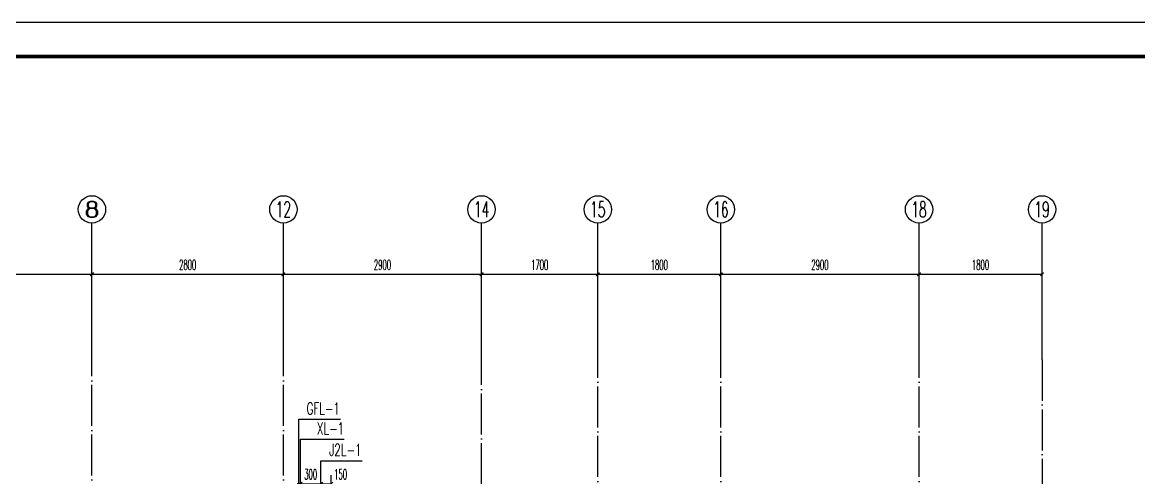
# Model space of a CAD drawing. Extents: x 27938 to 1507990, y 110129 to 923079.
# Drawn here: x 1206616 to 1222949, y 476880 to 483543 of the extents above; entities that cross this region are included whole.
import ezdxf
from ezdxf.enums import TextEntityAlignment as Align

# ---------------------------------------------------------------- set-up
doc = ezdxf.new("R2010")
doc.units = 0
doc.header["$LTSCALE"] = 1000
doc.header["$MEASUREMENT"] = 0
doc.linetypes.add('DOTE', pattern=[2.42, 2, -0.2, 0.02, -0.2])
for name, color, linetype in [('----建筑底图', 8, 'Continuous'), ('AXIS', 3, 'Continuous'), ('AXIS_TEXT', 7, 'Continuous'), ('DIM_不分区消火栓', 1, 'Continuous'), ('DIM_管井排水', 5, 'Continuous'), ('DIM_给水', 3, 'Continuous'), ('DOTE', 1, 'Continuous'), ('图框', 140, 'Continuous')]:
    doc.layers.add(name, color=color, linetype=linetype)
doc.styles.add('_TCH_AXIS', font='COMPLEX', dxfattribs={"bigfont": 'GBCBIG'})
doc.styles.add('_TCH_DIM_T3', font='SIMPLEX.shx', dxfattribs={"width": 0.494118, "bigfont": 'GBCBIG.shx'})
doc.styles.add('_TWT_SERIAL', font='SIMPLEX', dxfattribs={"width": 0.8, "height": 3.5, "bigfont": 'HZTXT'})
doc.styles.add('COMPLEX', font='COMPLEX')
doc.dimstyles.new('_TCH_ARCH&&50', dxfattribs={"dimtxt": 148.75, "dimasz": 50, "dimexe": 125, "dimexo": 150, "dimgap": 63.125, "dimtad": 1, "dimdec": 0, "dimzin": 0, "dimdsep": 46, "dimtxsty": '_TCH_DIM_T3', "dimblk": 'ARCHTICK', "dimcen": 0.09, "dimclrt": 4, "dimazin": 2, "dimtfac": 1, "dimtdec": 0, "dimtix": 1, "dimtmove": 2, "dimatfit": 3, "dimfxl": 100, "dimtolj": 1, "dimtzin": 0, "dimarcsym": 0})
doc.dimstyles.new('_TWT_ARCH&&50', dxfattribs={"dimtxt": 148.75, "dimasz": 50, "dimexe": 125, "dimexo": 150, "dimgap": 63.125, "dimtad": 1, "dimdec": 0, "dimzin": 0, "dimdsep": 46, "dimtxsty": '_TCH_DIM_T3', "dimblk": 'ARCHTICK', "dimcen": 0.09, "dimclrt": 7, "dimazin": 2, "dimtfac": 1, "dimtdec": 0, "dimtix": 1, "dimtmove": 2, "dimatfit": 3, "dimfxl": 100, "dimtolj": 1, "dimtzin": 0, "dimarcsym": 0})

# ---------------------------------------------------------------- blocks, each defined once
blk = doc.blocks.new('_ArchTick')
at = {"color": 0, "linetype": 'ByBlock', "const_width": 0.4}
blk.add_lwpolyline([(-0.5, -0.5), (0.5, 0.5)], dxfattribs=at)
blk = doc.blocks.new('*D1241')
at = {"layer": 'AXIS', "color": 0, "lineweight": -2}
for p, q in [((8200, 2150), (8200, 3375)), ((11100, 2150), (11100, 3375)), ((8200, 3250), (11100, 3250))]:
    blk.add_line(p, q, dxfattribs=at)
at = {"layer": 'Defpoints', "color": 0}
for p in [(11100, 3250), (8200, 2000), (11100, 2000)]:
    blk.add_point(p, dxfattribs=at)
at = {"layer": 'AXIS', "color": 0, "lineweight": -2, "xscale": 50, "yscale": 50, "zscale": 50, "rotation": 180}
blk.add_blockref('_ArchTick', (8200, 3250), dxfattribs=at)
at = {"layer": 'AXIS', "color": 0, "lineweight": -2, "xscale": 50, "yscale": 50, "zscale": 50}
blk.add_blockref('_ArchTick', (11100, 3250), dxfattribs=at)
at = {"layer": 'AXIS', "color": 4, "insert": (9650, 3388), "char_height": 148.8, "attachment_point": 5, "style": '_TCH_DIM_T3'}
blk.add_mtext('\\A1;2900', dxfattribs=at)
blk = doc.blocks.new('*D1242')
at = {"layer": 'AXIS', "color": 0, "lineweight": -2}
for p, q in [((11100, 2150), (11100, 3375)), ((13900, 2150), (13900, 3375)), ((11100, 3250), (13900, 3250))]:
    blk.add_line(p, q, dxfattribs=at)
at = {"layer": 'Defpoints', "color": 0}
for p in [(13900, 3250), (11100, 2000), (13900, 2000)]:
    blk.add_point(p, dxfattribs=at)
at = {"layer": 'AXIS', "color": 0, "lineweight": -2, "xscale": 50, "yscale": 50, "zscale": 50, "rotation": 180}
blk.add_blockref('_ArchTick', (11100, 3250), dxfattribs=at)
at = {"layer": 'AXIS', "color": 0, "lineweight": -2, "xscale": 50, "yscale": 50, "zscale": 50}
blk.add_blockref('_ArchTick', (13900, 3250), dxfattribs=at)
at = {"layer": 'AXIS', "color": 4, "insert": (12500, 3388), "char_height": 148.8, "attachment_point": 5, "style": '_TCH_DIM_T3'}
blk.add_mtext('\\A1;2800', dxfattribs=at)
blk = doc.blocks.new('*D1243')
at = {"layer": 'AXIS', "color": 0, "lineweight": -2}
for p, q in [((13900, 2150), (13900, 3375)), ((16800, 2150), (16800, 3375)), ((13900, 3250), (16800, 3250))]:
    blk.add_line(p, q, dxfattribs=at)
at = {"layer": 'Defpoints', "color": 0}
for p in [(16800, 3250), (13900, 2000), (16800, 2000)]:
    blk.add_point(p, dxfattribs=at)
at = {"layer": 'AXIS', "color": 0, "lineweight": -2, "xscale": 50, "yscale": 50, "zscale": 50, "rotation": 180}
blk.add_blockref('_ArchTick', (13900, 3250), dxfattribs=at)
at = {"layer": 'AXIS', "color": 0, "lineweight": -2, "xscale": 50, "yscale": 50, "zscale": 50}
blk.add_blockref('_ArchTick', (16800, 3250), dxfattribs=at)
at = {"layer": 'AXIS', "color": 4, "insert": (15350, 3388), "char_height": 148.8, "attachment_point": 5, "style": '_TCH_DIM_T3'}
blk.add_mtext('\\A1;2900', dxfattribs=at)
blk = doc.blocks.new('*D1244')
at = {"layer": 'AXIS', "color": 0, "lineweight": -2}
for p, q in [((16800, 2150), (16800, 3375)), ((18500, 2150), (18500, 3375)), ((16800, 3250), (18500, 3250))]:
    blk.add_line(p, q, dxfattribs=at)
at = {"layer": 'Defpoints', "color": 0}
for p in [(18500, 3250), (16800, 2000), (18500, 2000)]:
    blk.add_point(p, dxfattribs=at)
at = {"layer": 'AXIS', "color": 0, "lineweight": -2, "xscale": 50, "yscale": 50, "zscale": 50, "rotation": 180}
blk.add_blockref('_ArchTick', (16800, 3250), dxfattribs=at)
at = {"layer": 'AXIS', "color": 0, "lineweight": -2, "xscale": 50, "yscale": 50, "zscale": 50}
blk.add_blockref('_ArchTick', (18500, 3250), dxfattribs=at)
at = {"layer": 'AXIS', "color": 4, "insert": (17650, 3388), "char_height": 148.8, "attachment_point": 5, "style": '_TCH_DIM_T3'}
blk.add_mtext('\\A1;1700', dxfattribs=at)
blk = doc.blocks.new('*D1245')
at = {"layer": 'AXIS', "color": 0, "lineweight": -2}
for p, q in [((18500, 2150), (18500, 3375)), ((20300, 2150), (20300, 3375)), ((18500, 3250), (20300, 3250))]:
    blk.add_line(p, q, dxfattribs=at)
at = {"layer": 'Defpoints', "color": 0}
for p in [(20300, 3250), (18500, 2000), (20300, 2000)]:
    blk.add_point(p, dxfattribs=at)
at = {"layer": 'AXIS', "color": 0, "lineweight": -2, "xscale": 50, "yscale": 50, "zscale": 50, "rotation": 180}
blk.add_blockref('_ArchTick', (18500, 3250), dxfattribs=at)
at = {"layer": 'AXIS', "color": 0, "lineweight": -2, "xscale": 50, "yscale": 50, "zscale": 50}
blk.add_blockref('_ArchTick', (20300, 3250), dxfattribs=at)
at = {"layer": 'AXIS', "color": 4, "insert": (19400, 3388), "char_height": 148.8, "attachment_point": 5, "style": '_TCH_DIM_T3'}
blk.add_mtext('\\A1;1800', dxfattribs=at)
blk = doc.blocks.new('*D1246')
at = {"layer": 'AXIS', "color": 0, "lineweight": -2}
for p, q in [((20300, 2150), (20300, 3375)), ((23200, 2150), (23200, 3375)), ((20300, 3250), (23200, 3250))]:
    blk.add_line(p, q, dxfattribs=at)
at = {"layer": 'Defpoints', "color": 0}
for p in [(23200, 3250), (20300, 2000), (23200, 2000)]:
    blk.add_point(p, dxfattribs=at)
at = {"layer": 'AXIS', "color": 0, "lineweight": -2, "xscale": 50, "yscale": 50, "zscale": 50, "rotation": 180}
blk.add_blockref('_ArchTick', (20300, 3250), dxfattribs=at)
at = {"layer": 'AXIS', "color": 0, "lineweight": -2, "xscale": 50, "yscale": 50, "zscale": 50}
blk.add_blockref('_ArchTick', (23200, 3250), dxfattribs=at)
at = {"layer": 'AXIS', "color": 4, "insert": (21750, 3388), "char_height": 148.8, "attachment_point": 5, "style": '_TCH_DIM_T3'}
blk.add_mtext('\\A1;2900', dxfattribs=at)
blk = doc.blocks.new('*D1247')
at = {"layer": 'AXIS', "color": 0, "lineweight": -2}
for p, q in [((23200, 2150), (23200, 3375)), ((25000, 2150), (25000, 3375)), ((23200, 3250), (25000, 3250))]:
    blk.add_line(p, q, dxfattribs=at)
at = {"layer": 'Defpoints', "color": 0}
for p in [(25000, 3250), (23200, 2000), (25000, 2000)]:
    blk.add_point(p, dxfattribs=at)
at = {"layer": 'AXIS', "color": 0, "lineweight": -2, "xscale": 50, "yscale": 50, "zscale": 50, "rotation": 180}
blk.add_blockref('_ArchTick', (23200, 3250), dxfattribs=at)
at = {"layer": 'AXIS', "color": 0, "lineweight": -2, "xscale": 50, "yscale": 50, "zscale": 50}
blk.add_blockref('_ArchTick', (25000, 3250), dxfattribs=at)
at = {"layer": 'AXIS', "color": 4, "insert": (24100, 3388), "char_height": 148.8, "attachment_point": 5, "style": '_TCH_DIM_T3'}
blk.add_mtext('\\A1;1800', dxfattribs=at)
blk = doc.blocks.new('_AXISO')
blk.add_circle((0, 0), 0.5)
at = {"layer": 'AXIS_TEXT', "style": 'COMPLEX', "width": 1.041667}
blk.add_attdef('A', text='', height=0.56, dxfattribs=at).set_placement((-0.25, -0.28), (0.25, -0.28), align=Align.FIT)
blk = doc.blocks.new('TK')
at = {"layer": '图框'}
blk.add_lwpolyline([(465375, 548714), (549475, 548714), (549475, 489314), (465375, 489314)], close=True, dxfattribs=at)
blk.add_lwpolyline([(465375, 548714), (549475, 548714), (549475, 489314), (465375, 489314)], close=True, dxfattribs=at)
at = {"layer": '图框', "const_width": 100}
blk.add_lwpolyline([(548475, 490314), (548475, 547714), (467875, 547714), (467875, 490314)], close=True, dxfattribs=at)
blk = doc.blocks.new('*D286')
at = {"layer": 'Defpoints', "color": 0}
for p in [(1210985, 476790), (1210685, 476356), (1210985, 476356)]:
    blk.add_point(p, dxfattribs=at)
at = {"layer": 'DIM_给水', "color": 0, "lineweight": -2}
for p, q in [((1210685, 476506), (1210685, 476915)), ((1210985, 476506), (1210985, 476915)), ((1210685, 476790), (1210635, 476790)), ((1210685, 476790), (1210985, 476790)), ((1210985, 476790), (1211035, 476790))]:
    blk.add_line(p, q, dxfattribs=at)
at = {"layer": 'DIM_给水', "color": 0, "lineweight": -2, "xscale": 50, "yscale": 50, "zscale": 50}
blk.add_blockref('_ArchTick', (1210685, 476790), dxfattribs=at)
at = {"layer": 'DIM_给水', "color": 0, "lineweight": -2, "xscale": 50, "yscale": 50, "zscale": 50, "rotation": 180}
blk.add_blockref('_ArchTick', (1210985, 476790), dxfattribs=at)
at = {"layer": 'DIM_给水', "color": 7, "insert": (1210835, 476928), "char_height": 148.8, "attachment_point": 5, "style": '_TCH_DIM_T3'}
blk.add_mtext('\\A1;300', dxfattribs=at)
blk = doc.blocks.new('*D287')
at = {"layer": 'Defpoints', "color": 0}
for p in [(1211135, 476790), (1210985, 476356), (1211135, 476356)]:
    blk.add_point(p, dxfattribs=at)
at = {"layer": 'DIM_给水', "color": 0, "lineweight": -2}
for p, q in [((1210985, 476506), (1210985, 476915)), ((1211135, 476506), (1211135, 476915)), ((1210985, 476790), (1211135, 476790))]:
    blk.add_line(p, q, dxfattribs=at)
at = {"layer": 'DIM_给水', "color": 0, "lineweight": -2, "xscale": 50, "yscale": 50, "zscale": 50, "rotation": 180}
blk.add_blockref('_ArchTick', (1210985, 476790), dxfattribs=at)
at = {"layer": 'DIM_给水', "color": 0, "lineweight": -2, "xscale": 50, "yscale": 50, "zscale": 50}
blk.add_blockref('_ArchTick', (1211135, 476790), dxfattribs=at)
at = {"layer": 'DIM_给水', "color": 7, "insert": (1211273, 476928), "char_height": 148.8, "attachment_point": 5, "style": '_TCH_DIM_T3'}
blk.add_mtext('\\A1;150', dxfattribs=at)
blk = doc.blocks.new('A$C2AC150FC')
at = {"layer": 'AXIS', "color": 8}
for p, q in [((11100, 2000), (11100, 4000)), ((13900, 2000), (13900, 4000)), ((16800, 2000), (16800, 4000)), ((18500, 2000), (18500, 4000)), ((20300, 2000), (20300, 4000)), ((23200, 2000), (23200, 4000)), ((25000, 2000), (25000, 4000))]:
    blk.add_line(p, q, dxfattribs=at)
at = {"layer": 'DOTE', "color": 169, "linetype": 'DOTE', "ltscale": 0.3}
for p, q in [((11100, -4049.7), (11100, 2000)), ((13900, -4049.7), (13900, 2000)), ((16800, -3450), (16800, 2000)), ((18500, -6250), (18500, 2000)), ((20300, -6250), (20300, 2000)), ((23200, -6250), (23200, 2000)), ((25000, 2000), (25000, -14550))]:
    blk.add_line(p, q, dxfattribs=at)
at = {"layer": 'AXIS', "color": 8}
ref = blk.add_blockref('_AXISO', (11100, 4200), dxfattribs=dict(at, xscale=400, yscale=400, zscale=400))
ref.add_attrib('A', '8', dxfattribs={"layer": 'AXIS_TEXT', "color": 8, "ltscale": 0.5, "height": 226.3, "style": '_TCH_AXIS', "width": 1.5}).set_placement((10986.9, 4086.9), (11213.1, 4086.9), align=Align.FIT)
ref = blk.add_blockref('_AXISO', (13900, 4200), dxfattribs=dict(at, xscale=400, yscale=400, zscale=400))
ref.add_attrib('A', '12', dxfattribs={"layer": 'AXIS_TEXT', "color": 8, "ltscale": 0.5, "height": 226.27, "style": '_TCH_AXIS', "width": 0.724138}).set_placement((13786.9, 4086.9), (14013.1, 4086.9), align=Align.FIT)
ref = blk.add_blockref('_AXISO', (16800, 4200), dxfattribs=dict(at, xscale=400, yscale=400, zscale=400))
ref.add_attrib('A', '14', dxfattribs={"layer": 'AXIS_TEXT', "color": 8, "ltscale": 0.5, "height": 226.27, "style": '_TCH_AXIS', "width": 0.677419}).set_placement((16686.9, 4086.9), (16913.1, 4086.9), align=Align.FIT)
ref = blk.add_blockref('_AXISO', (18500, 4200), dxfattribs=dict(at, xscale=400, yscale=400, zscale=400))
ref.add_attrib('A', '15', dxfattribs={"layer": 'AXIS_TEXT', "color": 8, "ltscale": 0.5, "height": 226.27, "style": '_TCH_AXIS', "width": 0.724138}).set_placement((18386.9, 4086.9), (18613.1, 4086.9), align=Align.FIT)
ref = blk.add_blockref('_AXISO', (20300, 4200), dxfattribs=dict(at, xscale=400, yscale=400, zscale=400))
ref.add_attrib('A', '16', dxfattribs={"layer": 'AXIS_TEXT', "color": 8, "ltscale": 0.5, "height": 226.27, "style": '_TCH_AXIS', "width": 0.724138}).set_placement((20186.9, 4086.9), (20413.1, 4086.9), align=Align.FIT)
ref = blk.add_blockref('_AXISO', (23200, 4200), dxfattribs=dict(at, xscale=400, yscale=400, zscale=400))
ref.add_attrib('A', '18', dxfattribs={"layer": 'AXIS_TEXT', "color": 8, "ltscale": 0.5, "height": 226.27, "style": '_TCH_AXIS', "width": 0.724138}).set_placement((23086.9, 4086.9), (23313.1, 4086.9), align=Align.FIT)
ref = blk.add_blockref('_AXISO', (25000, 4200), dxfattribs=dict(at, xscale=400, yscale=400, zscale=400))
ref.add_attrib('A', '19', dxfattribs={"layer": 'AXIS_TEXT', "color": 8, "ltscale": 0.5, "height": 226.27, "style": '_TCH_AXIS', "width": 0.724138}).set_placement((24886.9, 4086.9), (25113.1, 4086.9), align=Align.FIT)
for p1, p2, picture, middle in [((8200, 2000), (11100, 2000), '*D1241', (9650, 3387.5)), ((11100, 2000), (13900, 2000), '*D1242', (12500, 3387.5)), ((13900, 2000), (16800, 2000), '*D1243', (15350, 3387.5)), ((16800, 2000), (18500, 2000), '*D1244', (17650, 3387.5)), ((18500, 2000), (20300, 2000), '*D1245', (19400, 3387.5)), ((20300, 2000), (23200, 2000), '*D1246', (21750, 3387.5)), ((23200, 2000), (25000, 2000), '*D1247', (24100, 3387.5))]:
    dim = blk.add_aligned_dim(p1=p1, p2=p2, distance=1250, dimstyle='_TCH_ARCH&&50', dxfattribs=at)
    dim.commit()
    dim.dimension.update_dxf_attribs({"geometry": picture, "text_midpoint": middle})

msp = doc.modelspace()

# ---------------------------------------------------------------- block references
at = {"layer": '----建筑底图'}
msp.add_blockref('A$C2AC150FC', (1196535.2, 476605.8), dxfattribs=at)

# ---------------------------------------------------------------- next in the draw order: linework, layer by layer
at = {"layer": 'DIM_不分区消火栓'}
for p, q in [((1210685.2, 476355.8), (1210685.2, 477441.1)), ((1210685.2, 477441.1), (1211325, 477441.1))]:
    msp.add_line(p, q, dxfattribs=at)
at = {"layer": 'DIM_管井排水'}
for p, q in [((1210660.2, 475180.8), (1210660.2, 477734.7)), ((1210660.2, 477734.7), (1211272.4, 477734.7))]:
    msp.add_line(p, q, dxfattribs=at)
at = {"layer": 'DIM_给水'}
for p, q in [((1210985.2, 476355.8), (1210985.2, 477127.6)), ((1210985.2, 477127.6), (1211587.2, 477127.6))]:
    msp.add_line(p, q, dxfattribs=at)

# ---------------------------------------------------------------- next in the draw order: block references
at = {"xscale": 0.5, "yscale": 0.5, "zscale": 0.5}
msp.add_blockref('TK', (956697, 209185.9), dxfattribs=at)

# ---------------------------------------------------------------- next in the draw order: texts
at = {"layer": 'DIM_不分区消火栓', "color": 7, "style": '_TWT_SERIAL', "width": 0.64}
msp.add_text('XL-1', height=175, dxfattribs=at).set_placement((1210927.3, 477511.1))
at = {"layer": 'DIM_管井排水', "color": 7, "style": '_TWT_SERIAL', "width": 0.64}
msp.add_text('GFL-1', height=175, dxfattribs=at).set_placement((1210773.4, 477804.7))
at = {"layer": 'DIM_给水', "color": 7, "style": '_TWT_SERIAL', "width": 0.64}
msp.add_text('J2L-1', height=175, dxfattribs=at).set_placement((1211104.2, 477197.6))

# ---------------------------------------------------------------- next in the draw order: dimensions: what is measured, and where the dimension line sits
at = {"layer": 'DIM_给水'}
dim = msp.add_aligned_dim(p1=(1210685.2, 476355.8), p2=(1210985.2, 476355.8), distance=434.6, dimstyle='_TWT_ARCH&&50', dxfattribs=at)
dim.commit()
dim.dimension.update_dxf_attribs({"geometry": '*D286', "text_midpoint": (1210835.2, 476927.8)})
dim = msp.add_linear_dim(base=(1211135.2, 476790.3), p1=(1210985.2, 476355.8), p2=(1211135.2, 476355.8), angle=0, dimstyle='_TWT_ARCH&&50', dxfattribs=at)
dim.commit()
dim.dimension.update_dxf_attribs({"geometry": '*D287', "text_midpoint": (1211272.7, 476927.8), "dimtype": 129})

doc.saveas('drawing.dxf')
